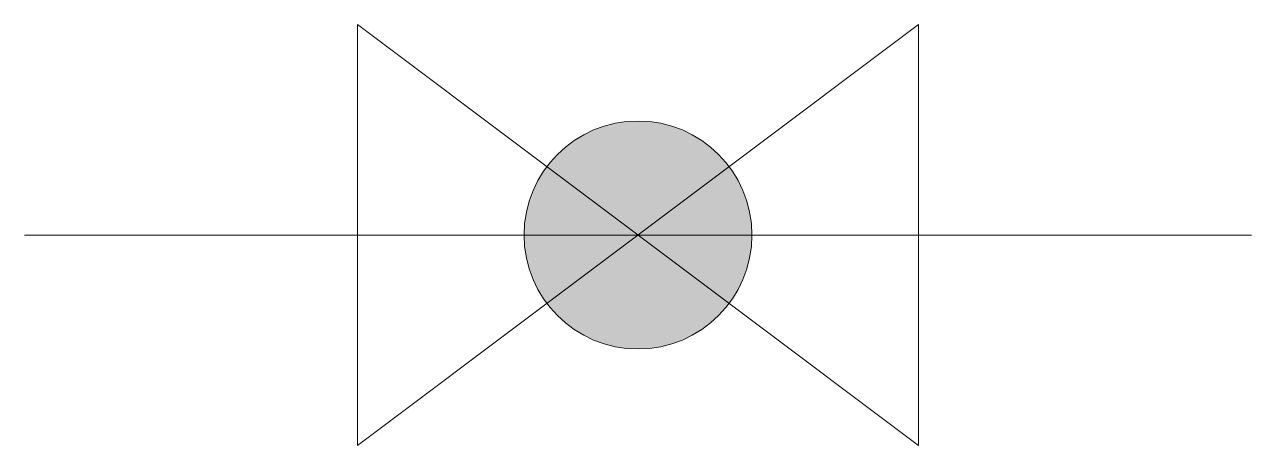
# Model space of a CAD drawing. Header units: millimetres. Extents: x -350 to 350, y -120 to 120.
import ezdxf

# ---------------------------------------------------------------- set-up
doc = ezdxf.new("R2010")
doc.units = ezdxf.units.MM
doc.layers.add('P-FIXT', color=7, linetype='Continuous', lineweight=20, true_color=0x477783)

# ---------------------------------------------------------------- blocks, each defined once
blk = doc.blocks.new('206_PLUMBING_HVAC_SYMBOLS_GLOBE_VALVE_SYMBOL')
at = {"layer": 'P-FIXT'}
blk.add_hatch(color=7, dxfattribs=at).paths.add_polyline_path([(65, 0), (64.2, 10.17), (61.82, 20.09), (57.92, 29.51), (52.59, 38.21), (45.96, 45.96), (38.21, 52.59), (29.51, 57.92), (20.09, 61.82), (10.17, 64.2), (0, 65), (-10.17, 64.2), (-20.09, 61.82), (-29.51, 57.92), (-38.21, 52.59), (-45.96, 45.96), (-52.59, 38.21), (-57.92, 29.51), (-61.82, 20.09), (-64.2, 10.17), (-65, 0), (-64.2, -10.17), (-61.82, -20.09), (-57.92, -29.51), (-52.59, -38.21), (-45.96, -45.96), (-38.21, -52.59), (-29.51, -57.92), (-20.09, -61.82), (-10.17, -64.2), (0, -65), (10.17, -64.2), (20.09, -61.82), (29.51, -57.92), (38.21, -52.59), (45.96, -45.96), (52.59, -38.21), (57.92, -29.51), (61.82, -20.09), (64.2, -10.17)])
blk.add_lwpolyline([(-160, -120), (160, 120), (160, -120), (-160, 120)], close=True, dxfattribs=at)
blk.add_lwpolyline([(-350, 0), (350, 0)], dxfattribs=at)
blk.add_circle((0, 0), 65, dxfattribs=at)

msp = doc.modelspace()

# ---------------------------------------------------------------- block references
msp.add_blockref('206_PLUMBING_HVAC_SYMBOLS_GLOBE_VALVE_SYMBOL', (0, 0))

doc.saveas('drawing.dxf')
